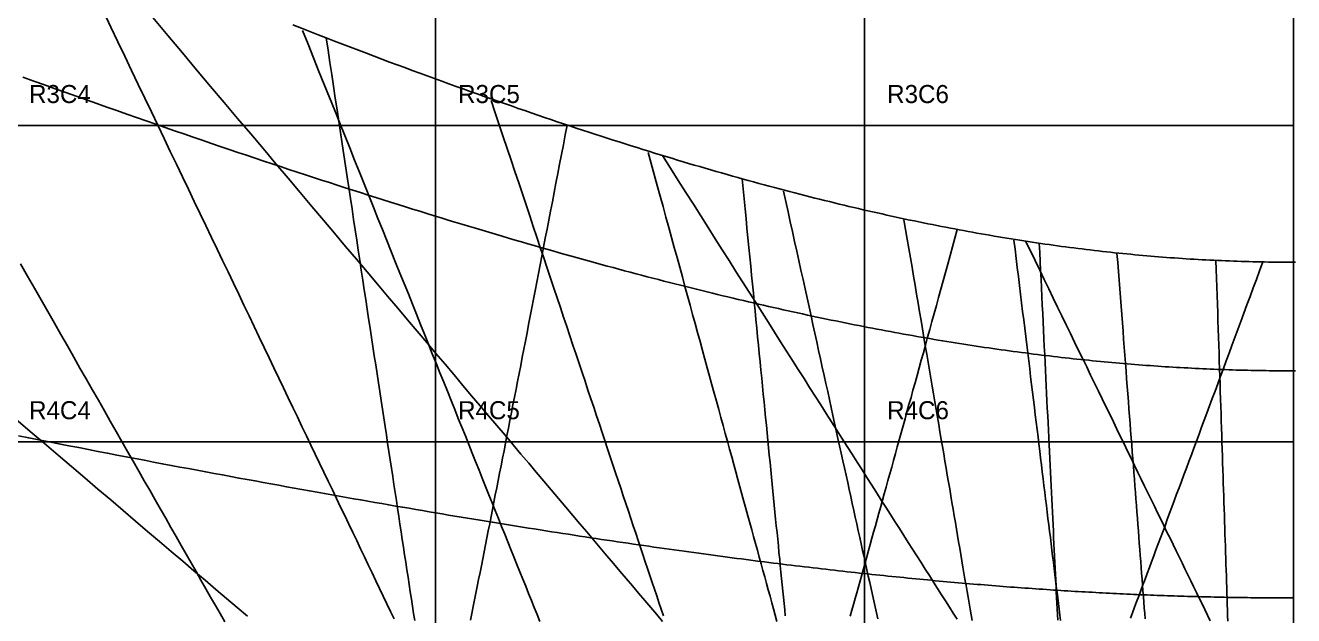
# Model space of a CAD drawing. Header units: millimetres. Extents: x -5707 to 5707, y -4531 to 2800.
# Drawn here: x -2808 to 0, y -385 to 922 of the extents above; entities that cross this region are included whole.
import ezdxf

# ---------------------------------------------------------------- set-up
doc = ezdxf.new("R2010")
doc.units = ezdxf.units.MM
for name, color, linetype in [('DECL', 30, 'Continuous'), ('HOUR', 7, 'Continuous'), ('HOUR20', 8, 'Continuous'), ('RISE', 3, 'Continuous'), ('SET', 2, 'Continuous'), ('SLABS', 9, 'Continuous'), ('TEMP', 5, 'Continuous')]:
    doc.layers.add(name, color=color, linetype=linetype)

msp = doc.modelspace()

# ---------------------------------------------------------------- linework, layer by layer
at = {"layer": 'DECL'}
for points in [[(-2215.7, 922.9), (-2197, 915.6), (-2178.4, 908.4), (-2160.1, 901.2), (-2141.9, 894.2), (-2123.8, 887.2), (-2105.9, 880.4), (-2088.2, 873.6), (-2070.6, 866.9), (-2053.1, 860.3), (-2035.8, 853.7), (-2018.7, 847.3), (-2001.7, 840.9), (-1984.8, 834.6), (-1968, 828.4), (-1951.4, 822.2), (-1935, 816.1), (-1918.6, 810.1), (-1902.4, 804.2), (-1886.3, 798.3), (-1870.4, 792.6), (-1854.5, 786.8), (-1838.8, 781.2), (-1823.2, 775.6), (-1807.8, 770.1), (-1792.4, 764.6), (-1777.1, 759.2), (-1762, 753.9), (-1747, 748.7), (-1732, 743.5), (-1717.2, 738.3), (-1702.5, 733.3), (-1687.9, 728.2), (-1673.4, 723.3), (-1659, 718.4), (-1644.7, 713.5), (-1630.4, 708.8), (-1616.3, 704), (-1602.3, 699.3), (-1588.4, 694.7), (-1574.5, 690.2), (-1560.8, 685.6), (-1547.1, 681.2), (-1533.6, 676.8), (-1520.1, 672.4), (-1506.7, 668.1), (-1493.3, 663.9), (-1480.1, 659.7), (-1467, 655.5), (-1453.9, 651.4), (-1440.9, 647.3), (-1428, 643.3), (-1415.1, 639.3), (-1402.3, 635.4), (-1389.7, 631.6), (-1377, 627.7), (-1364.5, 623.9), (-1352, 620.2), (-1339.6, 616.5), (-1327.3, 612.8), (-1315, 609.2), (-1302.8, 605.7), (-1290.7, 602.1), (-1278.6, 598.7), (-1266.6, 595.2), (-1254.6, 591.8), (-1242.7, 588.4), (-1230.9, 585.1), (-1219.2, 581.8), (-1207.5, 578.6), (-1195.8, 575.4), (-1184.2, 572.2), (-1172.7, 569.1), (-1161.2, 566), (-1149.8, 562.9), (-1138.5, 559.9), (-1127.2, 556.9), (-1115.9, 554), (-1104.7, 551.1), (-1093.6, 548.2), (-1082.5, 545.3), (-1071.4, 542.5), (-1060.4, 539.8), (-1049.5, 537), (-1038.6, 534.3), (-1027.7, 531.7), (-1016.9, 529), (-1006.2, 526.4), (-995.4, 523.8), (-984.8, 521.3), (-974.1, 518.8), (-963.6, 516.3), (-953, 513.9), (-942.5, 511.4), (-932.1, 509.1), (-921.6, 506.7), (-911.3, 504.4), (-900.9, 502.1), (-890.6, 499.8), (-880.4, 497.6), (-870.2, 495.4), (-860, 493.2), (-849.8, 491.1), (-839.7, 489), (-829.6, 486.9), (-819.6, 484.8), (-809.6, 482.8), (-799.6, 480.8), (-789.7, 478.8), (-779.8, 476.9), (-769.9, 474.9), (-760.1, 473.1), (-750.3, 471.2), (-740.5, 469.3), (-730.7, 467.5), (-721, 465.7), (-711.3, 464), (-701.7, 462.3), (-692, 460.5), (-682.4, 458.9), (-672.9, 457.2), (-663.3, 455.6), (-653.8, 454), (-644.3, 452.4), (-634.8, 450.8), (-625.4, 449.3), (-616, 447.8), (-606.6, 446.3), (-597.2, 444.9), (-587.9, 443.4), (-578.6, 442), (-569.3, 440.6), (-560, 439.3), (-550.7, 437.9), (-541.5, 436.6), (-532.3, 435.3), (-523.1, 434.1), (-513.9, 432.8), (-504.8, 431.6), (-495.6, 430.4), (-486.5, 429.2), (-477.4, 428.1), (-468.3, 427), (-459.3, 425.8), (-450.3, 424.8), (-441.2, 423.7), (-432.2, 422.7), (-423.2, 421.6), (-414.3, 420.7), (-405.3, 419.7), (-396.4, 418.7), (-387.4, 417.8), (-378.5, 416.9), (-369.6, 416), (-360.7, 415.1), (-351.9, 414.3), (-343, 413.5), (-334.2, 412.7), (-325.3, 411.9), (-316.5, 411.2), (-307.7, 410.4), (-298.9, 409.7), (-290.1, 409), (-281.3, 408.3), (-272.6, 407.7), (-263.8, 407.1), (-255.1, 406.4), (-246.4, 405.9), (-237.6, 405.3), (-228.9, 404.7), (-220.2, 404.2), (-211.5, 403.7), (-202.8, 403.2), (-194.1, 402.8), (-185.4, 402.3), (-176.8, 401.9), (-168.1, 401.5), (-159.5, 401.1), (-150.8, 400.7), (-142.2, 400.4), (-133.5, 400.1), (-124.9, 399.8), (-116.2, 399.5), (-107.6, 399.2), (-99, 399), (-90.4, 398.8), (-81.8, 398.6), (-73.1, 398.4), (-64.5, 398.2), (-55.9, 398.1), (-47.3, 398), (-38.7, 397.9), (-30.1, 397.8), (-21.5, 397.7), (-12.9, 397.7), (-4.3, 397.7), (4.3, 397.7)], [(-2813.8, 807.2), (-2789.6, 798.5), (-2765.7, 790), (-2742.1, 781.5), (-2718.8, 773.2), (-2695.7, 765), (-2672.8, 756.9), (-2650.2, 748.9), (-2627.8, 741), (-2605.7, 733.2), (-2583.8, 725.5), (-2562.1, 718), (-2540.7, 710.5), (-2519.4, 703.1), (-2498.4, 695.8), (-2477.6, 688.7), (-2457, 681.6), (-2436.6, 674.6), (-2416.4, 667.7), (-2396.3, 660.8), (-2376.5, 654.1), (-2356.9, 647.5), (-2337.4, 640.9), (-2318.2, 634.4), (-2299.1, 628), (-2280.2, 621.7), (-2261.5, 615.4), (-2242.9, 609.3), (-2224.5, 603.2), (-2206.3, 597.2), (-2188.2, 591.2), (-2170.3, 585.4), (-2152.5, 579.6), (-2134.9, 573.9), (-2117.5, 568.2), (-2100.2, 562.6), (-2083, 557.1), (-2066, 551.7), (-2049.1, 546.3), (-2032.4, 540.9), (-2015.8, 535.7), (-1999.4, 530.5), (-1983, 525.4), (-1966.8, 520.3), (-1950.8, 515.3), (-1934.8, 510.3), (-1919, 505.4), (-1903.3, 500.6), (-1887.8, 495.8), (-1872.3, 491.1), (-1857, 486.4), (-1841.8, 481.8), (-1826.7, 477.3), (-1811.7, 472.8), (-1796.8, 468.3), (-1782, 463.9), (-1767.3, 459.5), (-1752.8, 455.2), (-1738.3, 451), (-1724, 446.8), (-1709.7, 442.6), (-1695.6, 438.5), (-1681.5, 434.5), (-1667.5, 430.4), (-1653.7, 426.5), (-1639.9, 422.6), (-1626.2, 418.7), (-1612.6, 414.8), (-1599.1, 411.1), (-1585.7, 407.3), (-1572.4, 403.6), (-1559.1, 399.9), (-1546, 396.3), (-1532.9, 392.7), (-1519.9, 389.2), (-1507, 385.7), (-1494.1, 382.2), (-1481.4, 378.8), (-1468.7, 375.4), (-1456.1, 372.1), (-1443.6, 368.8), (-1431.1, 365.5), (-1418.7, 362.3), (-1406.4, 359.1), (-1394.2, 355.9), (-1382, 352.8), (-1369.9, 349.7), (-1357.9, 346.7), (-1345.9, 343.7), (-1334, 340.7), (-1322.2, 337.7), (-1310.4, 334.8), (-1298.7, 331.9), (-1287, 329.1), (-1275.5, 326.3), (-1263.9, 323.5), (-1252.5, 320.7), (-1241.1, 318), (-1229.7, 315.3), (-1218.4, 312.7), (-1207.2, 310), (-1196, 307.4), (-1184.9, 304.9), (-1173.8, 302.3), (-1162.8, 299.8), (-1151.8, 297.3), (-1140.9, 294.9), (-1130.1, 292.4), (-1119.3, 290.1), (-1108.5, 287.7), (-1097.8, 285.3), (-1087.1, 283), (-1076.5, 280.7), (-1066, 278.5), (-1055.4, 276.3), (-1045, 274.1), (-1034.5, 271.9), (-1024.1, 269.7), (-1013.8, 267.6), (-1003.5, 265.5), (-993.3, 263.4), (-983, 261.4), (-972.9, 259.3), (-962.7, 257.3), (-952.6, 255.4), (-942.6, 253.4), (-932.6, 251.5), (-922.6, 249.6), (-912.7, 247.7), (-902.8, 245.8), (-892.9, 244), (-883.1, 242.2), (-873.3, 240.4), (-863.5, 238.6), (-853.8, 236.9), (-844.1, 235.2), (-834.5, 233.5), (-824.9, 231.8), (-815.3, 230.2), (-805.7, 228.5), (-796.2, 226.9), (-786.7, 225.3), (-777.3, 223.8), (-767.8, 222.2), (-758.4, 220.7), (-749.1, 219.2), (-739.7, 217.7), (-730.4, 216.2), (-721.1, 214.8), (-711.9, 213.4), (-702.7, 212), (-693.5, 210.6), (-684.3, 209.2), (-675.1, 207.9), (-666, 206.6), (-656.9, 205.3), (-647.9, 204), (-638.8, 202.7), (-629.8, 201.5), (-620.8, 200.2), (-611.8, 199), (-602.9, 197.8), (-593.9, 196.7), (-585, 195.5), (-576.1, 194.4), (-567.3, 193.3), (-558.4, 192.2), (-549.6, 191.1), (-540.8, 190.1), (-532, 189), (-523.2, 188), (-514.5, 187), (-505.8, 186), (-497.1, 185), (-488.4, 184.1), (-479.7, 183.2), (-471, 182.2), (-462.4, 181.3), (-453.8, 180.5), (-445.2, 179.6), (-436.6, 178.8), (-428, 177.9), (-419.4, 177.1), (-410.9, 176.3), (-402.4, 175.5), (-393.8, 174.8), (-385.3, 174), (-376.9, 173.3), (-368.4, 172.6), (-359.9, 171.9), (-351.5, 171.2), (-343, 170.6), (-334.6, 169.9), (-326.2, 169.3), (-317.8, 168.7), (-309.4, 168.1), (-301, 167.5), (-292.7, 167), (-284.3, 166.4), (-276, 165.9), (-267.6, 165.4), (-259.3, 164.9), (-251, 164.4), (-242.7, 163.9), (-234.3, 163.5), (-226.1, 163), (-217.8, 162.6), (-209.5, 162.2), (-201.2, 161.8), (-192.9, 161.4), (-184.7, 161.1), (-176.4, 160.7), (-168.2, 160.4), (-159.9, 160.1), (-151.7, 159.8), (-143.5, 159.5), (-135.3, 159.3), (-127, 159), (-118.8, 158.8), (-110.6, 158.6), (-102.4, 158.4), (-94.2, 158.2), (-86, 158), (-77.8, 157.9), (-69.6, 157.7), (-61.4, 157.6), (-53.2, 157.5), (-45, 157.4), (-36.8, 157.3), (-28.6, 157.3), (-20.5, 157.2), (-12.3, 157.2), (-4.1, 157.2), (4.1, 157.2)], [(-2823.6, 13.2), (-2800.8, 8.7), (-2778.1, 4.3), (-2755.8, -0.1), (-2733.7, -4.4), (-2711.8, -8.7), (-2690.1, -12.9), (-2668.7, -17), (-2647.5, -21.1), (-2626.5, -25.2), (-2605.7, -29.2), (-2585.1, -33.1), (-2564.7, -37), (-2544.6, -40.9), (-2524.6, -44.7), (-2504.9, -48.4), (-2485.3, -52.1), (-2465.9, -55.8), (-2446.7, -59.4), (-2427.7, -62.9), (-2408.9, -66.5), (-2390.2, -69.9), (-2371.7, -73.4), (-2353.4, -76.8), (-2335.3, -80.1), (-2317.3, -83.4), (-2299.5, -86.7), (-2281.8, -89.9), (-2264.3, -93.1), (-2246.9, -96.3), (-2229.7, -99.4), (-2212.7, -102.5), (-2195.8, -105.6), (-2179.1, -108.6), (-2162.4, -111.5), (-2146, -114.5), (-2129.6, -117.4), (-2113.4, -120.3), (-2097.4, -123.1), (-2081.4, -125.9), (-2065.6, -128.7), (-2050, -131.4), (-2034.4, -134.1), (-2019, -136.8), (-2003.7, -139.5), (-1988.5, -142.1), (-1973.4, -144.7), (-1958.5, -147.2), (-1943.7, -149.8), (-1928.9, -152.3), (-1914.3, -154.8), (-1899.8, -157.2), (-1885.4, -159.6), (-1871.2, -162), (-1857, -164.4), (-1842.9, -166.7), (-1828.9, -169.1), (-1815, -171.3), (-1801.3, -173.6), (-1787.6, -175.8), (-1774, -178.1), (-1760.5, -180.3), (-1747.1, -182.4), (-1733.8, -184.6), (-1720.6, -186.7), (-1707.5, -188.8), (-1694.4, -190.9), (-1681.5, -192.9), (-1668.6, -194.9), (-1655.8, -197), (-1643.1, -198.9), (-1630.5, -200.9), (-1618, -202.9), (-1605.5, -204.8), (-1593.2, -206.7), (-1580.9, -208.6), (-1568.6, -210.4), (-1556.5, -212.3), (-1544.4, -214.1), (-1532.4, -215.9), (-1520.5, -217.7), (-1508.6, -219.5), (-1496.9, -221.2), (-1485.1, -222.9), (-1473.5, -224.6), (-1461.9, -226.3), (-1450.4, -228), (-1439, -229.7), (-1427.6, -231.3), (-1416.3, -232.9), (-1405, -234.5), (-1393.8, -236.1), (-1382.7, -237.7), (-1371.6, -239.2), (-1360.6, -240.8), (-1349.6, -242.3), (-1338.8, -243.8), (-1327.9, -245.3), (-1317.1, -246.8), (-1306.4, -248.2), (-1295.7, -249.7), (-1285.1, -251.1), (-1274.6, -252.5), (-1264.1, -253.9), (-1253.6, -255.3), (-1243.2, -256.7), (-1232.9, -258), (-1222.6, -259.3), (-1212.3, -260.7), (-1202.1, -262), (-1192, -263.3), (-1181.9, -264.6), (-1171.8, -265.8), (-1161.8, -267.1), (-1151.8, -268.3), (-1141.9, -269.5), (-1132, -270.8), (-1122.2, -272), (-1112.4, -273.2), (-1102.7, -274.3), (-1093, -275.5), (-1083.3, -276.6), (-1073.7, -277.8), (-1064.1, -278.9), (-1054.6, -280), (-1045.1, -281.1), (-1035.6, -282.2), (-1026.2, -283.3), (-1016.8, -284.4), (-1007.5, -285.4), (-998.2, -286.4), (-988.9, -287.5), (-979.7, -288.5), (-970.5, -289.5), (-961.3, -290.5), (-952.2, -291.5), (-943.1, -292.5), (-934.1, -293.4), (-925, -294.4), (-916, -295.3), (-907.1, -296.2), (-898.2, -297.2), (-889.3, -298.1), (-880.4, -299), (-871.6, -299.9), (-862.8, -300.7), (-854, -301.6), (-845.3, -302.5), (-836.5, -303.3), (-827.9, -304.1), (-819.2, -305), (-810.6, -305.8), (-802, -306.6), (-793.4, -307.4), (-784.9, -308.2), (-776.3, -309), (-767.9, -309.7), (-759.4, -310.5), (-751, -311.2), (-742.5, -312), (-734.2, -312.7), (-725.8, -313.4), (-717.4, -314.1), (-709.1, -314.8), (-700.8, -315.5), (-692.6, -316.2), (-684.3, -316.9), (-676.1, -317.6), (-667.9, -318.2), (-659.7, -318.9), (-651.5, -319.5), (-643.4, -320.1), (-635.3, -320.8), (-627.2, -321.4), (-619.1, -322), (-611.1, -322.6), (-603, -323.2), (-595, -323.7), (-587, -324.3), (-579, -324.9), (-571.1, -325.4), (-563.1, -326), (-555.2, -326.5), (-547.3, -327), (-539.4, -327.6), (-531.5, -328.1), (-523.7, -328.6), (-515.8, -329.1), (-508, -329.6), (-500.2, -330.1), (-492.4, -330.5), (-484.6, -331), (-476.9, -331.4), (-469.1, -331.9), (-461.4, -332.3), (-453.6, -332.8), (-445.9, -333.2), (-438.3, -333.6), (-430.6, -334), (-422.9, -334.4), (-415.3, -334.8), (-407.6, -335.2), (-400, -335.6), (-392.4, -336), (-384.8, -336.3), (-377.2, -336.7), (-369.6, -337.1), (-362, -337.4), (-354.5, -337.7), (-346.9, -338.1), (-339.4, -338.4), (-331.9, -338.7), (-324.3, -339), (-316.8, -339.3), (-309.3, -339.6), (-301.8, -339.9), (-294.4, -340.2), (-286.9, -340.4), (-279.4, -340.7), (-272, -341), (-264.5, -341.2), (-257.1, -341.5), (-249.7, -341.7), (-242.2, -341.9), (-234.8, -342.2), (-227.4, -342.4), (-220, -342.6), (-212.6, -342.8), (-205.2, -343), (-197.9, -343.2), (-190.5, -343.3), (-183.1, -343.5), (-175.7, -343.7), (-168.4, -343.8), (-161, -344), (-153.7, -344.1), (-146.3, -344.3), (-139, -344.4), (-131.6, -344.5), (-124.3, -344.7), (-117, -344.8), (-109.6, -344.9), (-102.3, -345), (-95, -345.1), (-87.7, -345.2), (-80.4, -345.2), (-73.1, -345.3), (-65.7, -345.4), (-58.4, -345.4), (-51.1, -345.5), (-43.8, -345.5), (-36.5, -345.6), (-29.2, -345.6), (-21.9, -345.6), (-14.6, -345.6), (-7.3, -345.6), (0, -345.6)]]:
    msp.add_lwpolyline(points, dxfattribs=at)
at = {"layer": 'HOUR'}
for points in [[(-2634.7, 950.9), (-2618.9, 918), (-2603.4, 885.6), (-2588.1, 853.7), (-2573.1, 822.2), (-2558.2, 791.3), (-2543.6, 760.8), (-2529.2, 730.7), (-2515.1, 701.1), (-2501.1, 671.9), (-2487.3, 643.1), (-2473.7, 614.7), (-2460.3, 586.7), (-2447.1, 559.1), (-2434.1, 531.9), (-2421.2, 505.1), (-2408.5, 478.6), (-2396, 452.4), (-2383.7, 426.6), (-2371.5, 401.2), (-2359.4, 376), (-2347.6, 351.2), (-2335.8, 326.7), (-2324.2, 302.6), (-2312.8, 278.7), (-2301.5, 255.1), (-2290.4, 231.8), (-2279.3, 208.8), (-2268.4, 186), (-2257.7, 163.5), (-2247, 141.3), (-2236.5, 119.4), (-2226.1, 97.7), (-2215.9, 76.2), (-2205.7, 55), (-2195.7, 34.1), (-2185.8, 13.3), (-2175.9, -7.2), (-2166.2, -27.4), (-2156.6, -47.5), (-2147.1, -67.3), (-2137.7, -87), (-2128.4, -106.4), (-2119.2, -125.6), (-2110.1, -144.6), (-2101.1, -163.4), (-2092.2, -182.1), (-2083.4, -200.5), (-2074.6, -218.8), (-2066, -236.8), (-2057.4, -254.7), (-2048.9, -272.5), (-2040.5, -290), (-2032.2, -307.4), (-2023.9, -324.6), (-2015.8, -341.7), (-2007.7, -358.6), (-1999.7, -375.3), (-1991.7, -391.9)], [(-1429.1, 640.6), (-1422.3, 616), (-1415.7, 591.7), (-1409.1, 567.7), (-1402.6, 544), (-1396.2, 520.7), (-1389.9, 497.6), (-1383.6, 474.8), (-1377.4, 452.4), (-1371.3, 430.1), (-1365.3, 408.2), (-1359.4, 386.5), (-1353.5, 365.1), (-1347.7, 343.9), (-1341.9, 323), (-1336.3, 302.4), (-1330.7, 281.9), (-1325.1, 261.7), (-1319.6, 241.8), (-1314.2, 222), (-1308.9, 202.5), (-1303.6, 183.2), (-1298.3, 164.1), (-1293.2, 145.2), (-1288, 126.5), (-1283, 108.1), (-1277.9, 89.8), (-1273, 71.7), (-1268.1, 53.8), (-1263.2, 36), (-1258.4, 18.5), (-1253.6, 1.1), (-1248.9, -16.1), (-1244.2, -33.1), (-1239.6, -49.9), (-1235, -66.6), (-1230.5, -83.2), (-1226, -99.5), (-1221.5, -115.7), (-1217.1, -131.8), (-1212.8, -147.7), (-1208.4, -163.5), (-1204.2, -179.1), (-1199.9, -194.6), (-1195.7, -209.9), (-1191.5, -225.1), (-1187.4, -240.2), (-1183.3, -255.1), (-1179.2, -269.9), (-1175.2, -284.6), (-1171.2, -299.1), (-1167.3, -313.5), (-1163.3, -327.8), (-1159.4, -342), (-1155.6, -356.1), (-1151.8, -370), (-1148, -383.9), (-1144.2, -397.6)], [(-619.3, 446.7), (-616.8, 426.2), (-614.3, 405.8), (-611.9, 385.7), (-609.4, 365.8), (-607, 346.2), (-604.7, 326.8), (-602.3, 307.6), (-600, 288.6), (-597.7, 269.8), (-595.4, 251.3), (-593.2, 232.9), (-590.9, 214.8), (-588.7, 196.8), (-586.6, 179.1), (-584.4, 161.5), (-582.3, 144.1), (-580.2, 126.9), (-578.1, 109.9), (-576, 93), (-574, 76.3), (-572, 59.8), (-570, 43.5), (-568, 27.3), (-566, 11.2), (-564.1, -4.6), (-562.2, -20.4), (-560.3, -35.9), (-558.4, -51.3), (-556.5, -66.6), (-554.6, -81.8), (-552.8, -96.8), (-551, -111.6), (-549.2, -126.3), (-547.4, -140.9), (-545.6, -155.4), (-543.9, -169.7), (-542.1, -183.9), (-540.4, -198), (-538.7, -212), (-537, -225.8), (-535.3, -239.6), (-533.7, -253.2), (-532, -266.7), (-530.4, -280.1), (-528.7, -293.4), (-527.1, -306.5), (-525.5, -319.6), (-523.9, -332.6), (-522.4, -345.4), (-520.8, -358.2), (-519.3, -370.8), (-517.7, -383.4), (-516.2, -395.9)]]:
    msp.add_lwpolyline(points, dxfattribs=at)
at = {"layer": 'HOUR20'}
for points in [[(-2194.4, 910.7), (-2182.1, 880.1), (-2170, 849.9), (-2158.1, 820.2), (-2146.3, 790.9), (-2134.7, 762.1), (-2123.3, 733.6), (-2112, 705.6), (-2100.9, 677.9), (-2090, 650.7), (-2079.2, 623.8), (-2068.6, 597.3), (-2058.1, 571.1), (-2047.7, 545.3), (-2037.5, 519.8), (-2027.4, 494.7), (-2017.4, 469.9), (-2007.6, 445.4), (-1997.9, 421.2), (-1988.3, 397.3), (-1978.8, 373.7), (-1969.5, 350.4), (-1960.2, 327.4), (-1951.1, 304.7), (-1942.1, 282.3), (-1933.2, 260.1), (-1924.4, 238.2), (-1915.7, 216.5), (-1907.1, 195.1), (-1898.6, 174), (-1890.2, 153), (-1881.9, 132.4), (-1873.7, 111.9), (-1865.6, 91.7), (-1857.6, 71.7), (-1849.6, 51.9), (-1841.8, 32.3), (-1834, 13), (-1826.3, -6.2), (-1818.7, -25.1), (-1811.2, -43.9), (-1803.7, -62.4), (-1796.4, -80.8), (-1789.1, -99), (-1781.8, -117), (-1774.7, -134.8), (-1767.6, -152.4), (-1760.6, -169.9), (-1753.6, -187.2), (-1746.8, -204.3), (-1739.9, -221.3), (-1733.2, -238.1), (-1726.5, -254.8), (-1719.9, -271.3), (-1713.3, -287.6), (-1706.8, -303.8), (-1700.4, -319.8), (-1694, -335.7), (-1687.7, -351.5), (-1681.4, -367.1), (-1675.2, -382.6), (-1669, -398)], [(-1776.8, 755.6), (-1767.7, 728.5), (-1758.8, 701.8), (-1749.9, 675.4), (-1741.3, 649.4), (-1732.7, 623.7), (-1724.2, 598.4), (-1715.9, 573.4), (-1707.6, 548.8), (-1699.5, 524.5), (-1691.5, 500.4), (-1683.6, 476.7), (-1675.7, 453.3), (-1668, 430.2), (-1660.4, 407.4), (-1652.8, 384.8), (-1645.4, 362.5), (-1638, 340.5), (-1630.8, 318.8), (-1623.6, 297.3), (-1616.5, 276.1), (-1609.5, 255.1), (-1602.5, 234.3), (-1595.7, 213.8), (-1588.9, 193.5), (-1582.2, 173.5), (-1575.6, 153.7), (-1569, 134.1), (-1562.5, 114.7), (-1556.1, 95.5), (-1549.8, 76.5), (-1543.5, 57.7), (-1537.3, 39.2), (-1531.2, 20.8), (-1525.1, 2.6), (-1519.1, -15.4), (-1513.1, -33.3), (-1507.2, -50.9), (-1501.4, -68.4), (-1495.6, -85.7), (-1489.9, -102.8), (-1484.2, -119.7), (-1478.6, -136.5), (-1473, -153.2), (-1467.5, -169.7), (-1462.1, -186), (-1456.7, -202.1), (-1451.3, -218.2), (-1446, -234), (-1440.7, -249.8), (-1435.5, -265.4), (-1430.4, -280.8), (-1425.3, -296.1), (-1420.2, -311.3), (-1415.2, -326.3), (-1410.2, -341.3), (-1405.2, -356), (-1400.3, -370.7), (-1395.5, -385.2)], [(-1129.3, 554.9), (-1124.3, 532.1), (-1119.4, 509.5), (-1114.5, 487.3), (-1109.6, 465.4), (-1104.9, 443.7), (-1100.1, 422.2), (-1095.5, 401.1), (-1090.9, 380.1), (-1086.3, 359.5), (-1081.8, 339), (-1077.4, 318.9), (-1073, 298.9), (-1068.6, 279.2), (-1064.4, 259.7), (-1060.1, 240.4), (-1055.9, 221.3), (-1051.8, 202.4), (-1047.7, 183.8), (-1043.6, 165.3), (-1039.6, 147.1), (-1035.6, 129), (-1031.7, 111.1), (-1027.8, 93.4), (-1023.9, 75.9), (-1020.1, 58.6), (-1016.3, 41.5), (-1012.6, 24.5), (-1008.9, 7.7), (-1005.2, -9), (-1001.6, -25.4), (-998, -41.8), (-994.5, -57.9), (-990.9, -73.9), (-987.4, -89.8), (-984, -105.5), (-980.6, -121), (-977.2, -136.5), (-973.8, -151.7), (-970.5, -166.9), (-967.2, -181.9), (-963.9, -196.7), (-960.7, -211.5), (-957.4, -226.1), (-954.3, -240.5), (-951.1, -254.9), (-948, -269.1), (-944.9, -283.2), (-941.8, -297.2), (-938.7, -311.1), (-935.7, -324.9), (-932.7, -338.5), (-929.7, -352.1), (-926.8, -365.5), (-923.8, -378.8), (-920.9, -392)], [(-862.9, 491.7), (-859.2, 470.2), (-855.6, 449), (-852, 428), (-848.5, 407.3), (-845, 386.8), (-841.6, 366.5), (-838.2, 346.5), (-834.8, 326.7), (-831.5, 307.2), (-828.2, 287.9), (-825, 268.7), (-821.8, 249.9), (-818.6, 231.2), (-815.5, 212.7), (-812.4, 194.4), (-809.3, 176.3), (-806.3, 158.4), (-803.2, 140.7), (-800.3, 123.2), (-797.3, 105.9), (-794.4, 88.7), (-791.5, 71.7), (-788.7, 54.9), (-785.9, 38.3), (-783.1, 21.8), (-780.3, 5.5), (-777.5, -10.7), (-774.8, -26.7), (-772.1, -42.5), (-769.5, -58.2), (-766.8, -73.8), (-764.2, -89.2), (-761.6, -104.4), (-759.1, -119.5), (-756.5, -134.5), (-754, -149.4), (-751.5, -164.1), (-749, -178.7), (-746.6, -193.1), (-744.1, -207.4), (-741.7, -221.6), (-739.3, -235.7), (-737, -249.7), (-734.6, -263.5), (-732.3, -277.2), (-730, -290.9), (-727.7, -304.4), (-725.4, -317.8), (-723.1, -331), (-720.9, -344.2), (-718.7, -357.3), (-716.5, -370.3), (-714.3, -383.1), (-712.1, -395.9)], [(-2818.8, 394.1), (-2803.4, 367.1), (-2788.2, 340.4), (-2773.2, 314.1), (-2758.4, 288.2), (-2743.8, 262.6), (-2729.4, 237.3), (-2715.1, 212.3), (-2701.1, 187.6), (-2687.2, 163.3), (-2673.5, 139.2), (-2659.9, 115.5), (-2646.5, 92), (-2633.3, 68.8), (-2620.2, 45.9), (-2607.3, 23.2), (-2594.6, 0.9), (-2581.9, -21.2), (-2569.5, -43.1), (-2557.1, -64.7), (-2545, -86.1), (-2532.9, -107.2), (-2521, -128.1), (-2509.2, -148.8), (-2497.5, -169.2), (-2486, -189.4), (-2474.6, -209.5), (-2463.3, -229.2), (-2452.1, -248.8), (-2441.1, -268.2), (-2430.1, -287.4), (-2419.3, -306.4), (-2408.6, -325.2), (-2398, -343.8), (-2387.5, -362.2), (-2377.1, -380.4), (-2366.8, -398.5)], [(-391.1, 417.2), (-389.5, 397.2), (-388, 377.4), (-386.5, 357.9), (-385, 338.5), (-383.6, 319.5), (-382.1, 300.6), (-380.7, 281.9), (-379.2, 263.5), (-377.8, 245.2), (-376.5, 227.2), (-375.1, 209.3), (-373.7, 191.6), (-372.4, 174.2), (-371, 156.9), (-369.7, 139.8), (-368.4, 122.8), (-367.1, 106.1), (-365.8, 89.5), (-364.6, 73.1), (-363.3, 56.8), (-362.1, 40.7), (-360.9, 24.8), (-359.6, 9), (-358.4, -6.6), (-357.3, -22.1), (-356.1, -37.4), (-354.9, -52.6), (-353.7, -67.7), (-352.6, -82.6), (-351.5, -97.4), (-350.3, -112), (-349.2, -126.5), (-348.1, -140.9), (-347, -155.1), (-345.9, -169.2), (-344.8, -183.2), (-343.8, -197.1), (-342.7, -210.9), (-341.7, -224.5), (-340.6, -238.1), (-339.6, -251.5), (-338.6, -264.8), (-337.5, -278), (-336.5, -291.1), (-335.5, -304.1), (-334.5, -316.9), (-333.6, -329.7), (-332.6, -342.4), (-331.6, -355), (-330.7, -367.5), (-329.7, -379.8), (-328.8, -392.1)], [(-171.9, 401.2), (-171.3, 381.5), (-170.6, 362.1), (-170, 342.8), (-169.4, 323.8), (-168.7, 305), (-168.1, 286.5), (-167.5, 268.1), (-166.9, 249.9), (-166.3, 231.9), (-165.8, 214.2), (-165.2, 196.6), (-164.6, 179.2), (-164, 161.9), (-163.5, 144.9), (-162.9, 128), (-162.4, 111.4), (-161.8, 94.8), (-161.3, 78.5), (-160.8, 62.3), (-160.2, 46.3), (-159.7, 30.4), (-159.2, 14.7), (-158.7, -0.9), (-158.2, -16.3), (-157.7, -31.6), (-157.2, -46.7), (-156.7, -61.7), (-156.2, -76.5), (-155.7, -91.2), (-155.3, -105.8), (-154.8, -120.2), (-154.3, -134.5), (-153.8, -148.7), (-153.4, -162.8), (-152.9, -176.7), (-152.5, -190.6), (-152, -204.3), (-151.6, -217.8), (-151.1, -231.3), (-150.7, -244.7), (-150.3, -257.9), (-149.8, -271.1), (-149.4, -284.1), (-149, -297), (-148.6, -309.8), (-148.1, -322.6), (-147.7, -335.2), (-147.3, -347.7), (-146.9, -360.1), (-146.5, -372.5), (-146.1, -384.7), (-145.7, -396.9)]]:
    msp.add_lwpolyline(points, dxfattribs=at)
at = {"layer": 'RISE'}
for points in [[(-1608.6, 701.4), (-1612.8, 679.5), (-1617, 657.8), (-1621.1, 636.3), (-1625.2, 615), (-1629.3, 593.8), (-1633.3, 572.9), (-1637.3, 552.1), (-1641.3, 531.5), (-1645.2, 511), (-1649.1, 490.8), (-1653, 470.7), (-1656.9, 450.7), (-1660.7, 431), (-1664.5, 411.4), (-1668.2, 391.9), (-1672, 372.6), (-1675.7, 353.4), (-1679.4, 334.4), (-1683, 315.5), (-1686.7, 296.8), (-1690.3, 278.1), (-1693.9, 259.7), (-1697.4, 241.3), (-1701, 223.1), (-1704.5, 205), (-1708, 187.1), (-1711.4, 169.2), (-1714.9, 151.5), (-1718.3, 133.9), (-1721.7, 116.4), (-1725.1, 99), (-1728.5, 81.7), (-1731.9, 64.6), (-1735.2, 47.5), (-1738.5, 30.5), (-1741.8, 13.7), (-1745.1, -3.1), (-1748.3, -19.7), (-1751.6, -36.3), (-1754.8, -52.8), (-1758, -69.1), (-1761.2, -85.4), (-1764.4, -101.6), (-1767.6, -117.7), (-1770.7, -133.8), (-1773.9, -149.7), (-1777, -165.6), (-1780.1, -181.3), (-1783.2, -197), (-1786.3, -212.7), (-1789.3, -228.2), (-1792.4, -243.7), (-1795.4, -259.1), (-1798.4, -274.4), (-1801.5, -289.6), (-1804.5, -304.8), (-1807.5, -320), (-1810.4, -335), (-1813.4, -350), (-1816.4, -364.9), (-1819.3, -379.8), (-1822.3, -394.6)], [(-744.7, 470.1), (-750.1, 450.7), (-755.4, 431.4), (-760.6, 412.3), (-765.8, 393.4), (-771, 374.7), (-776.1, 356.2), (-781.1, 337.9), (-786.1, 319.7), (-791.1, 301.7), (-796, 283.9), (-800.9, 266.3), (-805.7, 248.8), (-810.5, 231.5), (-815.2, 214.3), (-819.9, 197.3), (-824.5, 180.5), (-829.2, 163.8), (-833.7, 147.2), (-838.3, 130.8), (-842.8, 114.5), (-847.2, 98.3), (-851.7, 82.3), (-856.1, 66.5), (-860.4, 50.7), (-864.8, 35.1), (-869, 19.6), (-873.3, 4.2), (-877.5, -11.1), (-881.7, -26.2), (-885.9, -41.2), (-890, -56.2), (-894.2, -71), (-898.2, -85.7), (-902.3, -100.3), (-906.3, -114.8), (-910.3, -129.2), (-914.3, -143.5), (-918.2, -157.7), (-922.1, -171.8), (-926, -185.8), (-929.9, -199.7), (-933.8, -213.5), (-937.6, -227.2), (-941.4, -240.9), (-945.2, -254.4), (-948.9, -267.9), (-952.7, -281.3), (-956.4, -294.6), (-960.1, -307.9), (-963.7, -321), (-967.4, -334.1), (-971, -347.1), (-974.6, -360), (-978.2, -372.9), (-981.8, -385.7)], [(-68.1, 398.3), (-75.3, 378.8), (-82.5, 359.6), (-89.5, 340.6), (-96.5, 321.8), (-103.3, 303.2), (-110.1, 284.8), (-116.8, 266.7), (-123.5, 248.8), (-130.1, 231), (-136.6, 213.5), (-143, 196.1), (-149.3, 179), (-155.6, 162), (-161.9, 145.2), (-168, 128.6), (-174.1, 112.1), (-180.2, 95.9), (-186.2, 79.7), (-192.1, 63.8), (-197.9, 48), (-203.8, 32.4), (-209.5, 16.9), (-215.2, 1.5), (-220.8, -13.7), (-226.4, -28.7), (-232, -43.6), (-237.5, -58.4), (-242.9, -73.1), (-248.3, -87.6), (-253.7, -102), (-259, -116.2), (-264.2, -130.3), (-269.4, -144.4), (-274.6, -158.3), (-279.8, -172), (-284.8, -185.7), (-289.9, -199.3), (-294.9, -212.7), (-299.9, -226), (-304.8, -239.3), (-309.7, -252.4), (-314.6, -265.4), (-319.4, -278.3), (-324.2, -291.2), (-328.9, -303.9), (-333.6, -316.5), (-338.3, -329.1), (-343, -341.6), (-347.6, -353.9), (-352.2, -366.2), (-356.7, -378.4), (-361.2, -390.5)]]:
    msp.add_lwpolyline(points, dxfattribs=at)
at = {"layer": 'SET'}
for points in [[(-2526.2, 939.1), (-2493, 899.7), (-2460.6, 861.3), (-2428.9, 823.7), (-2398, 787), (-2367.8, 751.2), (-2338.2, 716.1), (-2309.3, 681.9), (-2281.1, 648.3), (-2253.4, 615.5), (-2226.3, 583.4), (-2199.8, 552), (-2173.9, 521.2), (-2148.4, 491.1), (-2123.5, 461.6), (-2099.1, 432.6), (-2075.1, 404.2), (-2051.6, 376.4), (-2028.6, 349.1), (-2006, 322.3), (-1983.8, 296), (-1962, 270.2), (-1940.6, 244.9), (-1919.6, 220), (-1899, 195.6), (-1878.7, 171.6), (-1858.8, 148), (-1839.2, 124.8), (-1820, 102), (-1801.1, 79.6), (-1782.5, 57.6), (-1764.1, 35.9), (-1746.1, 14.6), (-1728.4, -6.4), (-1710.9, -27.1), (-1693.7, -47.4), (-1676.8, -67.4), (-1660.2, -87.2), (-1643.7, -106.6), (-1627.6, -125.7), (-1611.6, -144.6), (-1595.9, -163.1), (-1580.4, -181.4), (-1565.2, -199.5), (-1550.1, -217.3), (-1535.3, -234.8), (-1520.7, -252.1), (-1506.2, -269.2), (-1492, -286), (-1477.9, -302.6), (-1464.1, -319), (-1450.4, -335.2), (-1436.8, -351.2), (-1423.5, -367), (-1410.3, -382.5), (-1397.3, -397.9)], [(-1397.4, 633.9), (-1379.8, 606.2), (-1362.6, 578.9), (-1345.6, 552.1), (-1328.9, 525.9), (-1312.6, 500), (-1296.5, 474.7), (-1280.6, 449.7), (-1265.1, 425.2), (-1249.8, 401.1), (-1234.8, 377.4), (-1220, 354.1), (-1205.4, 331.1), (-1191.1, 308.6), (-1177, 286.3), (-1163.1, 264.5), (-1149.4, 242.9), (-1136, 221.7), (-1122.7, 200.9), (-1109.7, 180.3), (-1096.8, 160), (-1084.1, 140), (-1071.6, 120.4), (-1059.3, 100.9), (-1047.1, 81.8), (-1035.1, 62.9), (-1023.3, 44.3), (-1011.6, 26), (-1000.1, 7.9), (-988.8, -10), (-977.6, -27.6), (-966.5, -45), (-955.6, -62.2), (-944.8, -79.2), (-934.1, -95.9), (-923.6, -112.4), (-913.2, -128.8), (-903, -144.9), (-892.8, -160.9), (-882.8, -176.6), (-872.9, -192.2), (-863.1, -207.6), (-853.4, -222.8), (-843.9, -237.8), (-834.4, -252.7), (-825, -267.4), (-815.8, -281.9), (-806.6, -296.3), (-797.6, -310.5), (-788.6, -324.6), (-779.7, -338.5), (-771, -352.3), (-762.3, -365.9), (-753.7, -379.4), (-745.2, -392.7)], [(-593.5, 444.3), (-582.9, 422.5), (-572.5, 401.1), (-562.2, 379.9), (-552.1, 359.1), (-542.2, 338.6), (-532.3, 318.3), (-522.6, 298.3), (-513.1, 278.6), (-503.6, 259.2), (-494.3, 240), (-485.1, 221), (-476, 202.4), (-467.1, 183.9), (-458.2, 165.7), (-449.5, 147.7), (-440.8, 129.9), (-432.3, 112.4), (-423.9, 95.1), (-415.6, 77.9), (-407.3, 61), (-399.2, 44.3), (-391.2, 27.7), (-383.2, 11.4), (-375.3, -4.8), (-367.6, -20.7), (-359.9, -36.5), (-352.3, -52.2), (-344.7, -67.6), (-337.3, -82.9), (-329.9, -98), (-322.6, -113), (-315.4, -127.8), (-308.3, -142.5), (-301.2, -157), (-294.2, -171.4), (-287.3, -185.6), (-280.4, -199.7), (-273.6, -213.6), (-266.9, -227.4), (-260.2, -241.1), (-253.6, -254.7), (-247.1, -268.1), (-240.6, -281.4), (-234.1, -294.6), (-227.8, -307.7), (-221.4, -320.6), (-215.2, -333.4), (-209, -346.2), (-202.8, -358.8), (-196.7, -371.3), (-190.6, -383.7), (-184.6, -396)], [(-2829.4, 50.4), (-2797.6, 23.2), (-2766.4, -3.3), (-2735.8, -29.4), (-2705.8, -54.9), (-2676.4, -80), (-2647.5, -104.5), (-2619.2, -128.6), (-2591.4, -152.2), (-2564.1, -175.4), (-2537.4, -198.2), (-2511.1, -220.6), (-2485.2, -242.6), (-2459.8, -264.2), (-2434.9, -285.4), (-2410.4, -306.2), (-2386.3, -326.7), (-2362.6, -346.9), (-2339.3, -366.7), (-2316.3, -386.2)]]:
    msp.add_lwpolyline(points, dxfattribs=at)
at = {"layer": 'SLABS'}
for points in [[(-2850, 700), (-1900, 700), (-1900, 1400), (-2850, 1400)], [(-1900, 700), (-950, 700), (-950, 1400), (-1900, 1400)], [(-950, 700), (0, 700), (0, 1400), (-950, 1400)], [(-2850, 0), (-1900, 0), (-1900, 700), (-2850, 700)], [(-1900, 0), (-950, 0), (-950, 700), (-1900, 700)], [(-950, 0), (0, 0), (0, 700), (-950, 700)], [(-2850, -700), (-1900, -700), (-1900, 0), (-2850, 0)], [(-1900, -700), (-950, -700), (-950, 0), (-1900, 0)], [(-950, -700), (0, -700), (0, 0), (-950, 0)]]:
    msp.add_lwpolyline(points, close=True, dxfattribs=at)
at = {"layer": 'TEMP'}
for points in [[(-2141.9, 894.2), (-2137.8, 867), (-2133.7, 840), (-2129.8, 813.4), (-2125.8, 787.1), (-2121.9, 761.1), (-2118, 735.3), (-2114.2, 709.9), (-2110.4, 684.7), (-2106.6, 659.8), (-2102.9, 635.1), (-2099.3, 610.7), (-2095.6, 586.6), (-2092, 562.7), (-2088.4, 539), (-2084.9, 515.6), (-2081.4, 492.5), (-2077.9, 469.5), (-2074.5, 446.8), (-2071.1, 424.3), (-2067.7, 402.1), (-2064.4, 380), (-2061, 358.2), (-2057.8, 336.5), (-2054.5, 315.1), (-2051.3, 293.9), (-2048.1, 272.8), (-2044.9, 252), (-2041.8, 231.3), (-2038.7, 210.8), (-2035.6, 190.5), (-2032.5, 170.4), (-2029.5, 150.4), (-2026.5, 130.7), (-2023.5, 111.1), (-2020.5, 91.6), (-2017.6, 72.3), (-2014.7, 53.2), (-2011.8, 34.3), (-2008.9, 15.4), (-2006.1, -3.2), (-2003.2, -21.7), (-2000.4, -40.1), (-1997.6, -58.3), (-1994.9, -76.4), (-1992.1, -94.3), (-1989.4, -112.1), (-1986.7, -129.8), (-1984, -147.3), (-1981.4, -164.7), (-1978.7, -182), (-1976.1, -199.2), (-1973.5, -216.2), (-1970.9, -233.1), (-1968.4, -249.9), (-1965.8, -266.6), (-1963.3, -283.1), (-1960.8, -299.6), (-1958.3, -315.9), (-1955.8, -332.1), (-1953.3, -348.2), (-1950.9, -364.2), (-1948.5, -380.1), (-1946, -395.9)], [(-1221.1, 582.4), (-1218.9, 559.9), (-1216.8, 537.7), (-1214.6, 515.8), (-1212.5, 494.1), (-1210.4, 472.7), (-1208.3, 451.5), (-1206.3, 430.5), (-1204.2, 409.8), (-1202.2, 389.2), (-1200.2, 368.9), (-1198.3, 348.9), (-1196.3, 329), (-1194.4, 309.3), (-1192.5, 289.9), (-1190.6, 270.6), (-1188.7, 251.5), (-1186.8, 232.7), (-1185, 214), (-1183.2, 195.5), (-1181.4, 177.2), (-1179.6, 159), (-1177.8, 141.1), (-1176, 123.3), (-1174.3, 105.7), (-1172.6, 88.2), (-1170.9, 70.9), (-1169.2, 53.8), (-1167.5, 36.8), (-1165.8, 20), (-1164.2, 3.3), (-1162.5, -13.3), (-1160.9, -29.6), (-1159.3, -45.9), (-1157.7, -62), (-1156.1, -77.9), (-1154.5, -93.8), (-1153, -109.5), (-1151.4, -125), (-1149.9, -140.5), (-1148.4, -155.8), (-1146.9, -170.9), (-1145.4, -186), (-1143.9, -200.9), (-1142.4, -215.8), (-1140.9, -230.5), (-1139.5, -245.1), (-1138, -259.5), (-1136.6, -273.9), (-1135.2, -288.2), (-1133.8, -302.3), (-1132.4, -316.4), (-1131, -330.3), (-1129.6, -344.2), (-1128.2, -357.9), (-1126.9, -371.6), (-1125.5, -385.1)], [(-563.1, 439.7), (-562.1, 419.5), (-561.1, 399.4), (-560.2, 379.6), (-559.2, 360.1), (-558.3, 340.7), (-557.4, 321.6), (-556.5, 302.7), (-555.6, 284), (-554.7, 265.5), (-553.8, 247.2), (-552.9, 229.1), (-552, 211.1), (-551.2, 193.4), (-550.3, 175.9), (-549.5, 158.5), (-548.6, 141.3), (-547.8, 124.3), (-547, 107.4), (-546.2, 90.8), (-545.4, 74.3), (-544.6, 57.9), (-543.8, 41.7), (-543, 25.7), (-542.2, 9.8), (-541.5, -5.9), (-540.7, -21.5), (-539.9, -36.9), (-539.2, -52.2), (-538.4, -67.4), (-537.7, -82.4), (-537, -97.3), (-536.3, -112), (-535.5, -126.7), (-534.8, -141.2), (-534.1, -155.5), (-533.4, -169.8), (-532.7, -183.9), (-532, -197.9), (-531.4, -211.8), (-530.7, -225.6), (-530, -239.2), (-529.4, -252.8), (-528.7, -266.2), (-528, -279.5), (-527.4, -292.8), (-526.7, -305.9), (-526.1, -318.9), (-525.5, -331.8), (-524.8, -344.7), (-524.2, -357.4), (-523.6, -370), (-523, -382.5), (-522.3, -395)]]:
    msp.add_lwpolyline(points, dxfattribs=at)

# ---------------------------------------------------------------- texts
at = {"layer": 'SLABS'}
for s, p in [('R3C4', (-2800, 750)), ('R3C5', (-1850, 750)), ('R3C6', (-900, 750)), ('R4C4', (-2800, 50)), ('R4C5', (-1850, 50)), ('R4C6', (-900, 50))]:
    msp.add_text(s, height=40, dxfattribs=at).set_placement(p)

doc.saveas('drawing.dxf')
